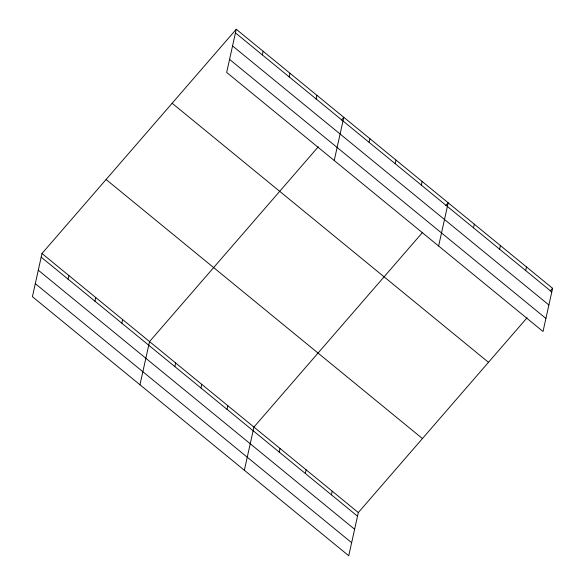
<?xml version="1.0" encoding="UTF-8"?>
<svg xmlns="http://www.w3.org/2000/svg" width="585" height="585" viewBox="0 0 585 585"><rect width="100%" height="100%" fill="white"/><g stroke="black" fill="none" stroke-linecap="round" stroke-linejoin="round"><path stroke-width="0.88" d="M236.252 29.25L226.673 72.438L543.019 331.49L552.591 288.303L236.252 29.25L41.981 253.51L32.409 296.697L348.748 555.75L358.327 512.562L527.07 317.772M68.065 279.162L68.869 275.528M94.953 301.187L95.757 297.546M121.841 323.205L122.645 319.571M139.961 384.776L149.541 341.589L318.284 146.791M174.827 366.598L175.639 362.963M262.336 54.902L263.14 51.268M200.926 387.965L201.737 384.33M289.224 76.92L290.028 73.286M227.024 409.339L227.836 405.705M316.112 98.945L316.916 95.311M244.355 470.26L253.934 427.079L422.677 232.282M334.232 160.517L343.805 117.329L341.435 120.071M279.22 452.081L280.032 448.446M369.098 142.338L369.903 138.703M305.319 473.455L306.13 469.821M395.197 163.705L396.001 160.071M331.417 494.83L332.229 491.195M421.295 185.079L422.099 181.445M438.626 246L448.198 202.812L445.828 205.554M473.492 227.821L474.296 224.187M499.59 249.195L500.394 245.561M525.688 270.57L526.493 266.928M550.222 291.045L552.591 288.303M235.441 32.884L551.787 291.937M232.552 45.937L548.891 304.99M229.569 59.385L545.915 318.437M172.144 103.252L488.482 362.312M106.09 179.507L422.436 438.56M41.981 253.51L358.327 512.562M41.177 257.144L357.515 516.197M38.281 270.197L354.627 529.25M35.297 283.645L351.643 542.697"/></g></svg>
